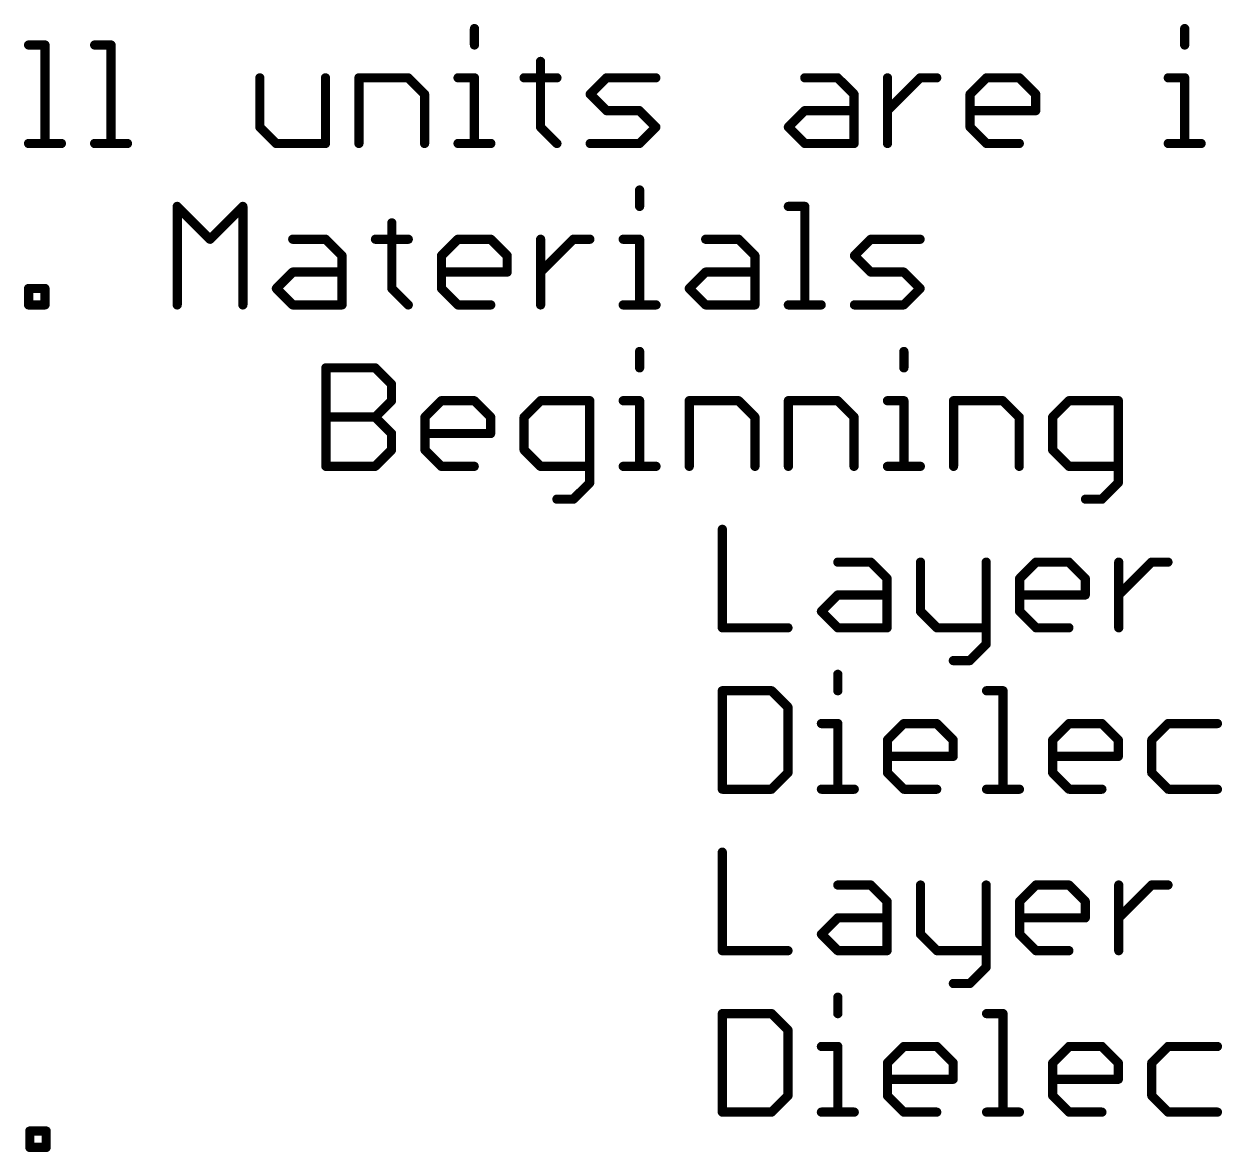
# Model space of a CAD drawing. Extents: x -1.41 to 8.41, y -3.01 to 3.01.
# Drawn here: x 1.864 to 2.644, y 1.532 to 2.266 of the extents above; entities that cross this region are included whole.
import ezdxf

# ---------------------------------------------------------------- set-up
doc = ezdxf.new("R2010")
doc.units = 0
doc.layers.add('52', color=253, linetype='CONTINUOUS')

msp = doc.modelspace()

# ---------------------------------------------------------------- linework, layer by layer
at = {"layer": '52', "const_width": 0.006}
for points in [[(2.157436, 2.26273), (2.157436, 2.252055)], [(2.619363, 2.26273), (2.619363, 2.252055)], [(1.867455, 2.252055), (1.878131, 2.252055)], [(1.878131, 2.252055), (1.878131, 2.188)], [(1.910425, 2.252055), (1.921101, 2.252055)], [(1.921101, 2.252055), (1.921101, 2.188)], [(2.200406, 2.241379), (2.200406, 2.198676)], [(2.01785, 2.230703), (2.01785, 2.198676)], [(2.060553, 2.188), (2.060553, 2.230703)], [(2.082305, 2.188), (2.082305, 2.230703)], [(2.082305, 2.230703), (2.114332, 2.230703)], [(2.114332, 2.230703), (2.125008, 2.220027)], [(2.14676, 2.230703), (2.157436, 2.230703)], [(2.157436, 2.230703), (2.157436, 2.188)], [(2.18973, 2.230703), (2.211081, 2.230703)], [(2.2327, 2.220027), (2.243375, 2.230703)], [(2.243375, 2.230703), (2.275403, 2.230703)], [(2.372285, 2.230703), (2.393637, 2.230703)], [(2.393637, 2.230703), (2.404313, 2.220027)], [(2.426065, 2.188), (2.426065, 2.230703)], [(2.426065, 2.209352), (2.447416, 2.230703)], [(2.447416, 2.230703), (2.458092, 2.230703)], [(2.479777, 2.220027), (2.490453, 2.230703)], [(2.490453, 2.230703), (2.511805, 2.230703)], [(2.511805, 2.230703), (2.52248, 2.220027)], [(2.608687, 2.230703), (2.619363, 2.230703)], [(2.619363, 2.230703), (2.619363, 2.188)], [(2.125008, 2.220027), (2.125008, 2.188)], [(2.243375, 2.209352), (2.2327, 2.220027)], [(2.404313, 2.220027), (2.404313, 2.188)], [(2.479777, 2.198676), (2.479777, 2.220027)], [(2.52248, 2.220027), (2.52248, 2.209352)], [(2.264727, 2.209352), (2.243375, 2.209352)], [(2.275403, 2.198676), (2.264727, 2.209352)], [(2.36161, 2.198676), (2.372285, 2.209352)], [(2.372285, 2.209352), (2.404313, 2.209352)], [(2.52248, 2.209352), (2.479777, 2.209352)], [(2.01785, 2.198676), (2.028526, 2.188)], [(2.200406, 2.198676), (2.211081, 2.188)], [(2.264727, 2.188), (2.275403, 2.198676)], [(2.372285, 2.188), (2.36161, 2.198676)], [(2.490453, 2.188), (2.479777, 2.198676)], [(1.867455, 2.188), (1.888806, 2.188)], [(1.910425, 2.188), (1.931776, 2.188)], [(2.028526, 2.188), (2.060553, 2.188)], [(2.14676, 2.188), (2.168111, 2.188)], [(2.2327, 2.188), (2.264727, 2.188)], [(2.404313, 2.188), (2.372285, 2.188)], [(2.511805, 2.188), (2.490453, 2.188)], [(2.608687, 2.188), (2.630039, 2.188)], [(2.26486, 2.15773), (2.26486, 2.147055)], [(1.964137, 2.083), (1.964137, 2.147055)], [(1.964137, 2.147055), (1.985489, 2.125703)], [(1.985489, 2.125703), (2.006841, 2.147055)], [(2.006841, 2.147055), (2.006841, 2.083)], [(2.36161, 2.147055), (2.372285, 2.147055)], [(2.372285, 2.147055), (2.372285, 2.083)], [(2.103723, 2.136379), (2.103723, 2.093676)], [(2.039268, 2.125703), (2.06062, 2.125703)], [(2.06062, 2.125703), (2.071296, 2.115027)], [(2.093047, 2.125703), (2.114399, 2.125703)], [(2.136017, 2.115027), (2.146693, 2.125703)], [(2.146693, 2.125703), (2.168045, 2.125703)], [(2.168045, 2.125703), (2.17872, 2.115027)], [(2.200472, 2.083), (2.200472, 2.125703)], [(2.200472, 2.104352), (2.221824, 2.125703)], [(2.221824, 2.125703), (2.2325, 2.125703)], [(2.254185, 2.125703), (2.26486, 2.125703)], [(2.26486, 2.125703), (2.26486, 2.083)], [(2.30783, 2.125703), (2.329182, 2.125703)], [(2.329182, 2.125703), (2.339858, 2.115027)], [(2.40458, 2.115027), (2.415255, 2.125703)], [(2.415255, 2.125703), (2.447283, 2.125703)], [(2.071296, 2.115027), (2.071296, 2.083)], [(2.136017, 2.093676), (2.136017, 2.115027)], [(2.17872, 2.115027), (2.17872, 2.104352)], [(2.339858, 2.115027), (2.339858, 2.083)], [(2.415255, 2.104352), (2.40458, 2.115027)], [(2.028592, 2.093676), (2.039268, 2.104352)], [(2.039268, 2.104352), (2.071296, 2.104352)], [(2.17872, 2.104352), (2.136017, 2.104352)], [(2.297155, 2.093676), (2.30783, 2.104352)], [(2.30783, 2.104352), (2.339858, 2.104352)], [(2.436607, 2.104352), (2.415255, 2.104352)], [(2.447283, 2.093676), (2.436607, 2.104352)], [(1.867455, 2.083), (1.867455, 2.093676)], [(1.867455, 2.093676), (1.878131, 2.093676)], [(1.878131, 2.093676), (1.878131, 2.083)], [(2.039268, 2.083), (2.028592, 2.093676)], [(2.103723, 2.093676), (2.114399, 2.083)], [(2.146693, 2.083), (2.136017, 2.093676)], [(2.30783, 2.083), (2.297155, 2.093676)], [(2.436607, 2.083), (2.447283, 2.093676)], [(1.878131, 2.083), (1.867455, 2.083)], [(2.071296, 2.083), (2.039268, 2.083)], [(2.168045, 2.083), (2.146693, 2.083)], [(2.254185, 2.083), (2.275536, 2.083)], [(2.339858, 2.083), (2.30783, 2.083)], [(2.36161, 2.083), (2.382961, 2.083)], [(2.40458, 2.083), (2.436607, 2.083)], [(2.26486, 2.05273), (2.26486, 2.042055)], [(2.43674, 2.05273), (2.43674, 2.042055)], [(2.06082, 1.978), (2.06082, 2.042055)], [(2.06082, 2.042055), (2.092847, 2.042055)], [(2.092847, 2.042055), (2.103523, 2.031379)], [(2.103523, 2.031379), (2.103523, 2.020703)], [(2.103523, 2.020703), (2.092847, 2.010027)], [(2.125275, 2.010027), (2.135951, 2.020703)], [(2.135951, 2.020703), (2.157302, 2.020703)], [(2.157302, 2.020703), (2.167978, 2.010027)], [(2.200406, 2.020703), (2.18973, 2.010027)], [(2.232433, 2.020703), (2.200406, 2.020703)], [(2.232433, 1.967324), (2.232433, 2.020703)], [(2.254185, 2.020703), (2.26486, 2.020703)], [(2.26486, 2.020703), (2.26486, 1.978)], [(2.297155, 1.978), (2.297155, 2.020703)], [(2.297155, 2.020703), (2.329182, 2.020703)], [(2.329182, 2.020703), (2.339858, 2.010027)], [(2.36161, 1.978), (2.36161, 2.020703)], [(2.36161, 2.020703), (2.393637, 2.020703)], [(2.393637, 2.020703), (2.404313, 2.010027)], [(2.426065, 2.020703), (2.43674, 2.020703)], [(2.43674, 2.020703), (2.43674, 1.978)], [(2.469035, 1.978), (2.469035, 2.020703)], [(2.469035, 2.020703), (2.501062, 2.020703)], [(2.501062, 2.020703), (2.511738, 2.010027)], [(2.544165, 2.020703), (2.53349, 2.010027)], [(2.576193, 2.020703), (2.544165, 2.020703)], [(2.576193, 1.967324), (2.576193, 2.020703)], [(2.06082, 2.010027), (2.092847, 2.010027)], [(2.092847, 2.010027), (2.103523, 1.999352)], [(2.125275, 1.988676), (2.125275, 2.010027)], [(2.167978, 2.010027), (2.167978, 1.999352)], [(2.18973, 2.010027), (2.18973, 1.988676)], [(2.339858, 2.010027), (2.339858, 1.978)], [(2.404313, 2.010027), (2.404313, 1.978)], [(2.511738, 2.010027), (2.511738, 1.978)], [(2.53349, 2.010027), (2.53349, 1.988676)], [(2.103523, 1.999352), (2.103523, 1.988676)], [(2.167978, 1.999352), (2.125275, 1.999352)], [(2.103523, 1.988676), (2.092847, 1.978)], [(2.135951, 1.978), (2.125275, 1.988676)], [(2.18973, 1.988676), (2.200406, 1.978)], [(2.53349, 1.988676), (2.544165, 1.978)], [(2.092847, 1.978), (2.06082, 1.978)], [(2.157302, 1.978), (2.135951, 1.978)], [(2.200406, 1.978), (2.232433, 1.978)], [(2.254185, 1.978), (2.275536, 1.978)], [(2.426065, 1.978), (2.447416, 1.978)], [(2.544165, 1.978), (2.576193, 1.978)], [(2.221757, 1.956648), (2.232433, 1.967324)], [(2.565517, 1.956648), (2.576193, 1.967324)], [(2.211081, 1.956648), (2.221757, 1.956648)], [(2.554841, 1.956648), (2.565517, 1.956648)], [(2.31864, 1.937055), (2.31864, 1.873)], [(2.39377, 1.915703), (2.415122, 1.915703)], [(2.415122, 1.915703), (2.425798, 1.905027)], [(2.44755, 1.915703), (2.44755, 1.883676)], [(2.490253, 1.915703), (2.490253, 1.862324)], [(2.512005, 1.905027), (2.52268, 1.915703)], [(2.52268, 1.915703), (2.544032, 1.915703)], [(2.544032, 1.915703), (2.554708, 1.905027)], [(2.57646, 1.873), (2.57646, 1.915703)], [(2.57646, 1.894352), (2.597811, 1.915703)], [(2.597811, 1.915703), (2.608487, 1.915703)], [(2.425798, 1.905027), (2.425798, 1.873)], [(2.512005, 1.883676), (2.512005, 1.905027)], [(2.554708, 1.905027), (2.554708, 1.894352)], [(2.383095, 1.883676), (2.39377, 1.894352)], [(2.39377, 1.894352), (2.425798, 1.894352)], [(2.554708, 1.894352), (2.512005, 1.894352)], [(2.39377, 1.873), (2.383095, 1.883676)], [(2.44755, 1.883676), (2.458225, 1.873)], [(2.52268, 1.873), (2.512005, 1.883676)], [(2.31864, 1.873), (2.361343, 1.873)], [(2.425798, 1.873), (2.39377, 1.873)], [(2.458225, 1.873), (2.490253, 1.873)], [(2.544032, 1.873), (2.52268, 1.873)], [(2.490253, 1.862324), (2.479577, 1.851648)], [(2.479577, 1.851648), (2.468901, 1.851648)], [(2.39377, 1.84273), (2.39377, 1.832055)], [(2.31864, 1.832055), (2.31864, 1.768)], [(2.350667, 1.832055), (2.31864, 1.832055)], [(2.361343, 1.821379), (2.350667, 1.832055)], [(2.49052, 1.832055), (2.501195, 1.832055)], [(2.501195, 1.832055), (2.501195, 1.768)], [(2.361343, 1.778676), (2.361343, 1.821379)], [(2.383095, 1.810703), (2.39377, 1.810703)], [(2.39377, 1.810703), (2.39377, 1.768)], [(2.426065, 1.800027), (2.43674, 1.810703)], [(2.43674, 1.810703), (2.458092, 1.810703)], [(2.458092, 1.810703), (2.468768, 1.800027)], [(2.53349, 1.800027), (2.544165, 1.810703)], [(2.544165, 1.810703), (2.565517, 1.810703)], [(2.565517, 1.810703), (2.576193, 1.800027)], [(2.60862, 1.810703), (2.597945, 1.800027)], [(2.640648, 1.810703), (2.60862, 1.810703)], [(2.426065, 1.778676), (2.426065, 1.800027)], [(2.468768, 1.800027), (2.468768, 1.789352)], [(2.53349, 1.778676), (2.53349, 1.800027)], [(2.576193, 1.800027), (2.576193, 1.789352)], [(2.597945, 1.800027), (2.597945, 1.778676)], [(2.468768, 1.789352), (2.426065, 1.789352)], [(2.576193, 1.789352), (2.53349, 1.789352)], [(2.350667, 1.768), (2.361343, 1.778676)], [(2.43674, 1.768), (2.426065, 1.778676)], [(2.544165, 1.768), (2.53349, 1.778676)], [(2.597945, 1.778676), (2.60862, 1.768)], [(2.31864, 1.768), (2.350667, 1.768)], [(2.383095, 1.768), (2.404446, 1.768)], [(2.458092, 1.768), (2.43674, 1.768)], [(2.49052, 1.768), (2.511871, 1.768)], [(2.565517, 1.768), (2.544165, 1.768)], [(2.60862, 1.768), (2.640648, 1.768)], [(2.31864, 1.727055), (2.31864, 1.663)], [(2.39377, 1.705703), (2.415122, 1.705703)], [(2.415122, 1.705703), (2.425798, 1.695027)], [(2.44755, 1.705703), (2.44755, 1.673676)], [(2.490253, 1.705703), (2.490253, 1.652324)], [(2.512005, 1.695027), (2.52268, 1.705703)], [(2.52268, 1.705703), (2.544032, 1.705703)], [(2.544032, 1.705703), (2.554708, 1.695027)], [(2.57646, 1.663), (2.57646, 1.705703)], [(2.57646, 1.684352), (2.597811, 1.705703)], [(2.597811, 1.705703), (2.608487, 1.705703)], [(2.425798, 1.695027), (2.425798, 1.663)], [(2.512005, 1.673676), (2.512005, 1.695027)], [(2.554708, 1.695027), (2.554708, 1.684352)], [(2.383095, 1.673676), (2.39377, 1.684352)], [(2.39377, 1.684352), (2.425798, 1.684352)], [(2.554708, 1.684352), (2.512005, 1.684352)], [(2.39377, 1.663), (2.383095, 1.673676)], [(2.44755, 1.673676), (2.458225, 1.663)], [(2.52268, 1.663), (2.512005, 1.673676)], [(2.31864, 1.663), (2.361343, 1.663)], [(2.425798, 1.663), (2.39377, 1.663)], [(2.458225, 1.663), (2.490253, 1.663)], [(2.544032, 1.663), (2.52268, 1.663)], [(2.490253, 1.652324), (2.479577, 1.641648)], [(2.479577, 1.641648), (2.468901, 1.641648)], [(2.39377, 1.63273), (2.39377, 1.622055)], [(2.31864, 1.622055), (2.31864, 1.558)], [(2.350667, 1.622055), (2.31864, 1.622055)], [(2.361343, 1.611379), (2.350667, 1.622055)], [(2.49052, 1.622055), (2.501195, 1.622055)], [(2.501195, 1.622055), (2.501195, 1.558)], [(2.361343, 1.568676), (2.361343, 1.611379)], [(2.383095, 1.600703), (2.39377, 1.600703)], [(2.39377, 1.600703), (2.39377, 1.558)], [(2.426065, 1.590027), (2.43674, 1.600703)], [(2.43674, 1.600703), (2.458092, 1.600703)], [(2.458092, 1.600703), (2.468768, 1.590027)], [(2.53349, 1.590027), (2.544165, 1.600703)], [(2.544165, 1.600703), (2.565517, 1.600703)], [(2.565517, 1.600703), (2.576193, 1.590027)], [(2.60862, 1.600703), (2.597945, 1.590027)], [(2.640648, 1.600703), (2.60862, 1.600703)], [(2.426065, 1.568676), (2.426065, 1.590027)], [(2.468768, 1.590027), (2.468768, 1.579352)], [(2.53349, 1.568676), (2.53349, 1.590027)], [(2.576193, 1.590027), (2.576193, 1.579352)], [(2.597945, 1.590027), (2.597945, 1.568676)], [(2.468768, 1.579352), (2.426065, 1.579352)], [(2.576193, 1.579352), (2.53349, 1.579352)], [(2.350667, 1.558), (2.361343, 1.568676)], [(2.43674, 1.558), (2.426065, 1.568676)], [(2.544165, 1.558), (2.53349, 1.568676)], [(2.597945, 1.568676), (2.60862, 1.558)], [(2.31864, 1.558), (2.350667, 1.558)], [(2.383095, 1.558), (2.404446, 1.558)], [(2.458092, 1.558), (2.43674, 1.558)], [(2.49052, 1.558), (2.511871, 1.558)], [(2.565517, 1.558), (2.544165, 1.558)], [(2.60862, 1.558), (2.640648, 1.558)], [(1.868245, 1.545703), (1.878921, 1.545703)], [(1.868245, 1.535027), (1.868245, 1.545703)], [(1.878921, 1.545703), (1.878921, 1.535027)], [(1.878921, 1.535027), (1.868245, 1.535027)]]:
    msp.add_lwpolyline(points, dxfattribs=at)
at = {"layer": '52', "const_width": 0.003}
for points in [[(2.158936, 2.26273, 1), (2.155936, 2.26273)], [(2.620863, 2.26273, 1), (2.617863, 2.26273)], [(1.867455, 2.253555, 1), (1.867455, 2.250555)], [(1.879631, 2.252055, 1), (1.876631, 2.252055)], [(1.878131, 2.250555, 1), (1.878131, 2.253555)], [(1.910425, 2.253555, 1), (1.910425, 2.250555)], [(1.922601, 2.252055, 1), (1.919601, 2.252055)], [(1.921101, 2.250555, 1), (1.921101, 2.253555)], [(2.155936, 2.252055, 1), (2.158936, 2.252055)], [(2.617863, 2.252055, 1), (2.620863, 2.252055)], [(2.201906, 2.241379, 1), (2.198906, 2.241379)], [(2.01935, 2.230703, 1), (2.01635, 2.230703)], [(2.062053, 2.230703, 1), (2.059053, 2.230703)], [(2.083805, 2.230703, 1), (2.080805, 2.230703)], [(2.082305, 2.232203, 1), (2.082305, 2.229203)], [(2.115393, 2.231764, 1), (2.113272, 2.229642)], [(2.114332, 2.229203, 1), (2.114332, 2.232203)], [(2.14676, 2.232203, 1), (2.14676, 2.229203)], [(2.158936, 2.230703, 1), (2.155936, 2.230703)], [(2.157436, 2.229203, 1), (2.157436, 2.232203)], [(2.18973, 2.232203, 1), (2.18973, 2.229203)], [(2.211081, 2.229203, 1), (2.211081, 2.232203)], [(2.243375, 2.232203, 1), (2.243375, 2.229203)], [(2.244436, 2.229642, 1), (2.242315, 2.231764)], [(2.275403, 2.229203, 1), (2.275403, 2.232203)], [(2.372285, 2.232203, 1), (2.372285, 2.229203)], [(2.394698, 2.231764, 1), (2.392576, 2.229642)], [(2.393637, 2.229203, 1), (2.393637, 2.232203)], [(2.427565, 2.230703, 1), (2.424565, 2.230703)], [(2.447416, 2.232203, 1), (2.447416, 2.229203)], [(2.448477, 2.229642, 1), (2.446356, 2.231764)], [(2.458092, 2.229203, 1), (2.458092, 2.232203)], [(2.490453, 2.232203, 1), (2.490453, 2.229203)], [(2.491514, 2.229642, 1), (2.489392, 2.231764)], [(2.512865, 2.231764, 1), (2.510744, 2.229642)], [(2.511805, 2.229203, 1), (2.511805, 2.232203)], [(2.608687, 2.232203, 1), (2.608687, 2.229203)], [(2.620863, 2.230703, 1), (2.617863, 2.230703)], [(2.619363, 2.229203, 1), (2.619363, 2.232203)], [(2.126508, 2.220027, 1), (2.123508, 2.220027)], [(2.123947, 2.218967, 1), (2.126069, 2.221088)], [(2.23376, 2.221088, 1), (2.231639, 2.218967)], [(2.231639, 2.221088, 1), (2.23376, 2.218967)], [(2.405813, 2.220027, 1), (2.402813, 2.220027)], [(2.403252, 2.218967, 1), (2.405374, 2.221088)], [(2.481277, 2.220027, 1), (2.478277, 2.220027)], [(2.478717, 2.221088, 1), (2.480838, 2.218967)], [(2.52398, 2.220027, 1), (2.52098, 2.220027)], [(2.52142, 2.218967, 1), (2.523541, 2.221088)], [(2.243375, 2.210852, 1), (2.243375, 2.207852)], [(2.242315, 2.208291, 1), (2.244436, 2.210412)], [(2.265788, 2.210412, 1), (2.263666, 2.208291)], [(2.264727, 2.207852, 1), (2.264727, 2.210852)], [(2.372285, 2.210852, 1), (2.372285, 2.207852)], [(2.373346, 2.208291, 1), (2.371225, 2.210412)], [(2.404313, 2.207852, 1), (2.404313, 2.210852)], [(2.425004, 2.210412, 1), (2.427125, 2.208291)], [(2.479777, 2.210852, 1), (2.479777, 2.207852)], [(2.52098, 2.209352, 1), (2.52398, 2.209352)], [(2.52248, 2.207852, 1), (2.52248, 2.210852)], [(2.018911, 2.199736, 1), (2.016789, 2.197615)], [(2.01635, 2.198676, 1), (2.01935, 2.198676)], [(2.201466, 2.199736, 1), (2.199345, 2.197615)], [(2.198906, 2.198676, 1), (2.201906, 2.198676)], [(2.276464, 2.197615, 1), (2.274342, 2.199736)], [(2.274342, 2.197615, 1), (2.276464, 2.199736)], [(2.36267, 2.199736, 1), (2.360549, 2.197615)], [(2.360549, 2.199736, 1), (2.36267, 2.197615)], [(2.478277, 2.198676, 1), (2.481277, 2.198676)], [(2.480838, 2.199736, 1), (2.478717, 2.197615)], [(1.867455, 2.1895, 1), (1.867455, 2.1865)], [(1.888806, 2.1865, 1), (1.888806, 2.1895)], [(1.910425, 2.1895, 1), (1.910425, 2.1865)], [(1.931776, 2.1865, 1), (1.931776, 2.1895)], [(2.028526, 2.1895, 1), (2.028526, 2.1865)], [(2.027465, 2.186939, 1), (2.029586, 2.189061)], [(2.060553, 2.1865, 1), (2.060553, 2.1895)], [(2.14676, 2.1895, 1), (2.14676, 2.1865)], [(2.168111, 2.1865, 1), (2.168111, 2.1895)], [(2.210021, 2.186939, 1), (2.212142, 2.189061)], [(2.2327, 2.1895, 1), (2.2327, 2.1865)], [(2.263666, 2.189061, 1), (2.265788, 2.186939)], [(2.264727, 2.1865, 1), (2.264727, 2.1895)], [(2.372285, 2.1895, 1), (2.372285, 2.1865)], [(2.371225, 2.186939, 1), (2.373346, 2.189061)], [(2.404313, 2.1865, 1), (2.404313, 2.1895)], [(2.490453, 2.1895, 1), (2.490453, 2.1865)], [(2.489392, 2.186939, 1), (2.491514, 2.189061)], [(2.511805, 2.1865, 1), (2.511805, 2.1895)], [(2.608687, 2.1895, 1), (2.608687, 2.1865)], [(2.630039, 2.1865, 1), (2.630039, 2.1895)], [(1.876631, 2.188, 1), (1.879631, 2.188)], [(1.919601, 2.188, 1), (1.922601, 2.188)], [(2.059053, 2.188, 1), (2.062053, 2.188)], [(2.080805, 2.188, 1), (2.083805, 2.188)], [(2.123508, 2.188, 1), (2.126508, 2.188)], [(2.155936, 2.188, 1), (2.158936, 2.188)], [(2.402813, 2.188, 1), (2.405813, 2.188)], [(2.424565, 2.188, 1), (2.427565, 2.188)], [(2.617863, 2.188, 1), (2.620863, 2.188)], [(2.26636, 2.15773, 1), (2.26336, 2.15773)], [(1.965637, 2.147055, 1), (1.962637, 2.147055)], [(1.965198, 2.148115, 1), (1.963077, 2.145994)], [(2.008341, 2.147055, 1), (2.005341, 2.147055)], [(2.007901, 2.145994, 1), (2.00578, 2.148115)], [(2.26336, 2.147055, 1), (2.26636, 2.147055)], [(2.36161, 2.148555, 1), (2.36161, 2.145555)], [(2.373785, 2.147055, 1), (2.370785, 2.147055)], [(2.372285, 2.145555, 1), (2.372285, 2.148555)], [(2.105223, 2.136379, 1), (2.102223, 2.136379)], [(1.984428, 2.126764, 1), (1.98655, 2.124642)], [(1.984428, 2.124642, 1), (1.98655, 2.126764)], [(2.039268, 2.127203, 1), (2.039268, 2.124203)], [(2.06168, 2.126764, 1), (2.059559, 2.124642)], [(2.06062, 2.124203, 1), (2.06062, 2.127203)], [(2.093047, 2.127203, 1), (2.093047, 2.124203)], [(2.114399, 2.124203, 1), (2.114399, 2.127203)], [(2.146693, 2.127203, 1), (2.146693, 2.124203)], [(2.147754, 2.124642, 1), (2.145632, 2.126764)], [(2.169105, 2.126764, 1), (2.166984, 2.124642)], [(2.168045, 2.124203, 1), (2.168045, 2.127203)], [(2.201972, 2.125703, 1), (2.198972, 2.125703)], [(2.221824, 2.127203, 1), (2.221824, 2.124203)], [(2.222884, 2.124642, 1), (2.220763, 2.126764)], [(2.2325, 2.124203, 1), (2.2325, 2.127203)], [(2.254185, 2.127203, 1), (2.254185, 2.124203)], [(2.26636, 2.125703, 1), (2.26336, 2.125703)], [(2.26486, 2.124203, 1), (2.26486, 2.127203)], [(2.30783, 2.127203, 1), (2.30783, 2.124203)], [(2.330243, 2.126764, 1), (2.328121, 2.124642)], [(2.329182, 2.124203, 1), (2.329182, 2.127203)], [(2.415255, 2.127203, 1), (2.415255, 2.124203)], [(2.416316, 2.124642, 1), (2.414195, 2.126764)], [(2.447283, 2.124203, 1), (2.447283, 2.127203)], [(2.072796, 2.115027, 1), (2.069796, 2.115027)], [(2.070235, 2.113967, 1), (2.072356, 2.116088)], [(2.137517, 2.115027, 1), (2.134517, 2.115027)], [(2.134957, 2.116088, 1), (2.137078, 2.113967)], [(2.18022, 2.115027, 1), (2.17722, 2.115027)], [(2.17766, 2.113967, 1), (2.179781, 2.116088)], [(2.341358, 2.115027, 1), (2.338358, 2.115027)], [(2.338797, 2.113967, 1), (2.340919, 2.116088)], [(2.40564, 2.116088, 1), (2.403519, 2.113967)], [(2.403519, 2.116088, 1), (2.40564, 2.113967)], [(2.039268, 2.105852, 1), (2.039268, 2.102852)], [(2.040329, 2.103291, 1), (2.038207, 2.105412)], [(2.071296, 2.102852, 1), (2.071296, 2.105852)], [(2.136017, 2.105852, 1), (2.136017, 2.102852)], [(2.17722, 2.104352, 1), (2.18022, 2.104352)], [(2.17872, 2.102852, 1), (2.17872, 2.105852)], [(2.199412, 2.105412, 1), (2.201533, 2.103291)], [(2.30783, 2.105852, 1), (2.30783, 2.102852)], [(2.308891, 2.103291, 1), (2.30677, 2.105412)], [(2.339858, 2.102852, 1), (2.339858, 2.105852)], [(2.415255, 2.105852, 1), (2.415255, 2.102852)], [(2.414195, 2.103291, 1), (2.416316, 2.105412)], [(2.437668, 2.105412, 1), (2.435546, 2.103291)], [(2.436607, 2.102852, 1), (2.436607, 2.105852)], [(1.868955, 2.093676, 1), (1.865955, 2.093676)], [(1.867455, 2.095176, 1), (1.867455, 2.092176)], [(1.879631, 2.093676, 1), (1.876631, 2.093676)], [(1.878131, 2.092176, 1), (1.878131, 2.095176)], [(2.029653, 2.094736, 1), (2.027532, 2.092615)], [(2.027532, 2.094736, 1), (2.029653, 2.092615)], [(2.104784, 2.094736, 1), (2.102662, 2.092615)], [(2.137078, 2.094736, 1), (2.134957, 2.092615)], [(2.298215, 2.094736, 1), (2.296094, 2.092615)], [(2.296094, 2.094736, 1), (2.298215, 2.092615)], [(2.448344, 2.092615, 1), (2.446222, 2.094736)], [(2.446222, 2.092615, 1), (2.448344, 2.094736)], [(2.102223, 2.093676, 1), (2.105223, 2.093676)], [(2.134517, 2.093676, 1), (2.137517, 2.093676)], [(1.867455, 2.0845, 1), (1.867455, 2.0815)], [(1.865955, 2.083, 1), (1.868955, 2.083)], [(1.876631, 2.083, 1), (1.879631, 2.083)], [(1.878131, 2.0815, 1), (1.878131, 2.0845)], [(1.962637, 2.083, 1), (1.965637, 2.083)], [(2.005341, 2.083, 1), (2.008341, 2.083)], [(2.039268, 2.0845, 1), (2.039268, 2.0815)], [(2.038207, 2.081939, 1), (2.040329, 2.084061)], [(2.069796, 2.083, 1), (2.072796, 2.083)], [(2.071296, 2.0815, 1), (2.071296, 2.0845)], [(2.113338, 2.081939, 1), (2.11546, 2.084061)], [(2.146693, 2.0845, 1), (2.146693, 2.0815)], [(2.145632, 2.081939, 1), (2.147754, 2.084061)], [(2.168045, 2.0815, 1), (2.168045, 2.0845)], [(2.198972, 2.083, 1), (2.201972, 2.083)], [(2.254185, 2.0845, 1), (2.254185, 2.0815)], [(2.26336, 2.083, 1), (2.26636, 2.083)], [(2.275536, 2.0815, 1), (2.275536, 2.0845)], [(2.30783, 2.0845, 1), (2.30783, 2.0815)], [(2.30677, 2.081939, 1), (2.308891, 2.084061)], [(2.338358, 2.083, 1), (2.341358, 2.083)], [(2.339858, 2.0815, 1), (2.339858, 2.0845)], [(2.36161, 2.0845, 1), (2.36161, 2.0815)], [(2.370785, 2.083, 1), (2.373785, 2.083)], [(2.382961, 2.0815, 1), (2.382961, 2.0845)], [(2.40458, 2.0845, 1), (2.40458, 2.0815)], [(2.435546, 2.084061, 1), (2.437668, 2.081939)], [(2.436607, 2.0815, 1), (2.436607, 2.0845)], [(2.26636, 2.05273, 1), (2.26336, 2.05273)], [(2.43824, 2.05273, 1), (2.43524, 2.05273)], [(2.06232, 2.042055, 1), (2.05932, 2.042055)], [(2.06082, 2.043555, 1), (2.06082, 2.040555)], [(2.093908, 2.043115, 1), (2.091787, 2.040994)], [(2.092847, 2.040555, 1), (2.092847, 2.043555)], [(2.26336, 2.042055, 1), (2.26636, 2.042055)], [(2.43524, 2.042055, 1), (2.43824, 2.042055)], [(2.105023, 2.031379, 1), (2.102023, 2.031379)], [(2.102462, 2.030318, 1), (2.104584, 2.03244)], [(2.102023, 2.020703, 1), (2.105023, 2.020703)], [(2.104584, 2.019642, 1), (2.102462, 2.021764)], [(2.135951, 2.022203, 1), (2.135951, 2.019203)], [(2.137011, 2.019642, 1), (2.13489, 2.021764)], [(2.158363, 2.021764, 1), (2.156242, 2.019642)], [(2.157302, 2.019203, 1), (2.157302, 2.022203)], [(2.200406, 2.022203, 1), (2.200406, 2.019203)], [(2.201466, 2.019642, 1), (2.199345, 2.021764)], [(2.233933, 2.020703, 1), (2.230933, 2.020703)], [(2.232433, 2.019203, 1), (2.232433, 2.022203)], [(2.254185, 2.022203, 1), (2.254185, 2.019203)], [(2.26636, 2.020703, 1), (2.26336, 2.020703)], [(2.26486, 2.019203, 1), (2.26486, 2.022203)], [(2.298655, 2.020703, 1), (2.295655, 2.020703)], [(2.297155, 2.022203, 1), (2.297155, 2.019203)], [(2.330243, 2.021764, 1), (2.328121, 2.019642)], [(2.329182, 2.019203, 1), (2.329182, 2.022203)], [(2.36311, 2.020703, 1), (2.36011, 2.020703)], [(2.36161, 2.022203, 1), (2.36161, 2.019203)], [(2.394698, 2.021764, 1), (2.392576, 2.019642)], [(2.393637, 2.019203, 1), (2.393637, 2.022203)], [(2.426065, 2.022203, 1), (2.426065, 2.019203)], [(2.43824, 2.020703, 1), (2.43524, 2.020703)], [(2.43674, 2.019203, 1), (2.43674, 2.022203)], [(2.470535, 2.020703, 1), (2.467535, 2.020703)], [(2.469035, 2.022203, 1), (2.469035, 2.019203)], [(2.502123, 2.021764, 1), (2.500001, 2.019642)], [(2.501062, 2.019203, 1), (2.501062, 2.022203)], [(2.544165, 2.022203, 1), (2.544165, 2.019203)], [(2.545226, 2.019642, 1), (2.543105, 2.021764)], [(2.577693, 2.020703, 1), (2.574693, 2.020703)], [(2.576193, 2.019203, 1), (2.576193, 2.022203)], [(2.06082, 2.011527, 1), (2.06082, 2.008527)], [(2.093908, 2.011088, 1), (2.091787, 2.008967)], [(2.091787, 2.011088, 1), (2.093908, 2.008967)], [(2.092847, 2.008527, 1), (2.092847, 2.011527)], [(2.126775, 2.010027, 1), (2.123775, 2.010027)], [(2.124214, 2.011088, 1), (2.126336, 2.008967)], [(2.169478, 2.010027, 1), (2.166478, 2.010027)], [(2.166917, 2.008967, 1), (2.169039, 2.011088)], [(2.19123, 2.010027, 1), (2.18823, 2.010027)], [(2.188669, 2.011088, 1), (2.19079, 2.008967)], [(2.341358, 2.010027, 1), (2.338358, 2.010027)], [(2.338797, 2.008967, 1), (2.340919, 2.011088)], [(2.405813, 2.010027, 1), (2.402813, 2.010027)], [(2.403252, 2.008967, 1), (2.405374, 2.011088)], [(2.513238, 2.010027, 1), (2.510238, 2.010027)], [(2.510677, 2.008967, 1), (2.512798, 2.011088)], [(2.53499, 2.010027, 1), (2.53199, 2.010027)], [(2.532429, 2.011088, 1), (2.53455, 2.008967)], [(2.105023, 1.999352, 1), (2.102023, 1.999352)], [(2.102462, 1.998291, 1), (2.104584, 2.000412)], [(2.125275, 2.000852, 1), (2.125275, 1.997852)], [(2.166478, 1.999352, 1), (2.169478, 1.999352)], [(2.167978, 1.997852, 1), (2.167978, 2.000852)], [(2.102023, 1.988676, 1), (2.105023, 1.988676)], [(2.104584, 1.987615, 1), (2.102462, 1.989736)], [(2.126336, 1.989736, 1), (2.124214, 1.987615)], [(2.123775, 1.988676, 1), (2.126775, 1.988676)], [(2.19079, 1.989736, 1), (2.188669, 1.987615)], [(2.18823, 1.988676, 1), (2.19123, 1.988676)], [(2.53455, 1.989736, 1), (2.532429, 1.987615)], [(2.53199, 1.988676, 1), (2.53499, 1.988676)], [(2.06082, 1.9795, 1), (2.06082, 1.9765)], [(2.05932, 1.978, 1), (2.06232, 1.978)], [(2.091787, 1.979061, 1), (2.093908, 1.976939)], [(2.092847, 1.9765, 1), (2.092847, 1.9795)], [(2.135951, 1.9795, 1), (2.135951, 1.9765)], [(2.13489, 1.976939, 1), (2.137011, 1.979061)], [(2.157302, 1.9765, 1), (2.157302, 1.9795)], [(2.200406, 1.9795, 1), (2.200406, 1.9765)], [(2.199345, 1.976939, 1), (2.201466, 1.979061)], [(2.232433, 1.9765, 1), (2.232433, 1.9795)], [(2.254185, 1.9795, 1), (2.254185, 1.9765)], [(2.26336, 1.978, 1), (2.26636, 1.978)], [(2.275536, 1.9765, 1), (2.275536, 1.9795)], [(2.295655, 1.978, 1), (2.298655, 1.978)], [(2.338358, 1.978, 1), (2.341358, 1.978)], [(2.36011, 1.978, 1), (2.36311, 1.978)], [(2.402813, 1.978, 1), (2.405813, 1.978)], [(2.426065, 1.9795, 1), (2.426065, 1.9765)], [(2.43524, 1.978, 1), (2.43824, 1.978)], [(2.447416, 1.9765, 1), (2.447416, 1.9795)], [(2.467535, 1.978, 1), (2.470535, 1.978)], [(2.510238, 1.978, 1), (2.513238, 1.978)], [(2.544165, 1.9795, 1), (2.544165, 1.9765)], [(2.543105, 1.976939, 1), (2.545226, 1.979061)], [(2.576193, 1.9765, 1), (2.576193, 1.9795)], [(2.230933, 1.967324, 1), (2.233933, 1.967324)], [(2.233494, 1.966264, 1), (2.231372, 1.968385)], [(2.574693, 1.967324, 1), (2.577693, 1.967324)], [(2.577253, 1.966264, 1), (2.575132, 1.968385)], [(2.211081, 1.958148, 1), (2.211081, 1.955148)], [(2.220696, 1.957709, 1), (2.222818, 1.955588)], [(2.221757, 1.955148, 1), (2.221757, 1.958148)], [(2.554841, 1.958148, 1), (2.554841, 1.955148)], [(2.564456, 1.957709, 1), (2.566578, 1.955588)], [(2.565517, 1.955148, 1), (2.565517, 1.958148)], [(2.32014, 1.937055, 1), (2.31714, 1.937055)], [(2.39377, 1.917203, 1), (2.39377, 1.914203)], [(2.416183, 1.916764, 1), (2.414061, 1.914642)], [(2.415122, 1.914203, 1), (2.415122, 1.917203)], [(2.44905, 1.915703, 1), (2.44605, 1.915703)], [(2.491753, 1.915703, 1), (2.488753, 1.915703)], [(2.52268, 1.917203, 1), (2.52268, 1.914203)], [(2.523741, 1.914642, 1), (2.52162, 1.916764)], [(2.545093, 1.916764, 1), (2.542971, 1.914642)], [(2.544032, 1.914203, 1), (2.544032, 1.917203)], [(2.57796, 1.915703, 1), (2.57496, 1.915703)], [(2.597811, 1.917203, 1), (2.597811, 1.914203)], [(2.598872, 1.914642, 1), (2.59675, 1.916764)], [(2.608487, 1.914203, 1), (2.608487, 1.917203)], [(2.427298, 1.905027, 1), (2.424298, 1.905027)], [(2.424737, 1.903967, 1), (2.426859, 1.906088)], [(2.513505, 1.905027, 1), (2.510505, 1.905027)], [(2.510944, 1.906088, 1), (2.513065, 1.903967)], [(2.556208, 1.905027, 1), (2.553208, 1.905027)], [(2.553647, 1.903967, 1), (2.555768, 1.906088)], [(2.39377, 1.895852, 1), (2.39377, 1.892852)], [(2.394831, 1.893291, 1), (2.39271, 1.895412)], [(2.425798, 1.892852, 1), (2.425798, 1.895852)], [(2.512005, 1.895852, 1), (2.512005, 1.892852)], [(2.553208, 1.894352, 1), (2.556208, 1.894352)], [(2.554708, 1.892852, 1), (2.554708, 1.895852)], [(2.575399, 1.895412, 1), (2.57752, 1.893291)], [(2.384155, 1.884736, 1), (2.382034, 1.882615)], [(2.382034, 1.884736, 1), (2.384155, 1.882615)], [(2.44861, 1.884736, 1), (2.446489, 1.882615)], [(2.513065, 1.884736, 1), (2.510944, 1.882615)], [(2.44605, 1.883676, 1), (2.44905, 1.883676)], [(2.510505, 1.883676, 1), (2.513505, 1.883676)], [(2.31864, 1.8745, 1), (2.31864, 1.8715)], [(2.31714, 1.873, 1), (2.32014, 1.873)], [(2.361343, 1.8715, 1), (2.361343, 1.8745)], [(2.39377, 1.8745, 1), (2.39377, 1.8715)], [(2.39271, 1.871939, 1), (2.394831, 1.874061)], [(2.424298, 1.873, 1), (2.427298, 1.873)], [(2.425798, 1.8715, 1), (2.425798, 1.8745)], [(2.458225, 1.8745, 1), (2.458225, 1.8715)], [(2.457165, 1.871939, 1), (2.459286, 1.874061)], [(2.490253, 1.8715, 1), (2.490253, 1.8745)], [(2.52268, 1.8745, 1), (2.52268, 1.8715)], [(2.52162, 1.871939, 1), (2.523741, 1.874061)], [(2.544032, 1.8715, 1), (2.544032, 1.8745)], [(2.57496, 1.873, 1), (2.57796, 1.873)], [(2.488753, 1.862324, 1), (2.491753, 1.862324)], [(2.491313, 1.861264, 1), (2.489192, 1.863385)], [(2.468901, 1.853148, 1), (2.468901, 1.850148)], [(2.479577, 1.850148, 1), (2.479577, 1.853148)], [(2.478516, 1.852709, 1), (2.480638, 1.850588)], [(2.39527, 1.84273, 1), (2.39227, 1.84273)], [(2.32014, 1.832055, 1), (2.31714, 1.832055)], [(2.31864, 1.833555, 1), (2.31864, 1.830555)], [(2.351728, 1.833115, 1), (2.349606, 1.830994)], [(2.350667, 1.830555, 1), (2.350667, 1.833555)], [(2.39227, 1.832055, 1), (2.39527, 1.832055)], [(2.49052, 1.833555, 1), (2.49052, 1.830555)], [(2.502695, 1.832055, 1), (2.499695, 1.832055)], [(2.501195, 1.830555, 1), (2.501195, 1.833555)], [(2.362843, 1.821379, 1), (2.359843, 1.821379)], [(2.360282, 1.820318, 1), (2.362404, 1.82244)], [(2.383095, 1.812203, 1), (2.383095, 1.809203)], [(2.39527, 1.810703, 1), (2.39227, 1.810703)], [(2.39377, 1.809203, 1), (2.39377, 1.812203)], [(2.43674, 1.812203, 1), (2.43674, 1.809203)], [(2.437801, 1.809642, 1), (2.43568, 1.811764)], [(2.459153, 1.811764, 1), (2.457031, 1.809642)], [(2.458092, 1.809203, 1), (2.458092, 1.812203)], [(2.544165, 1.812203, 1), (2.544165, 1.809203)], [(2.545226, 1.809642, 1), (2.543105, 1.811764)], [(2.566578, 1.811764, 1), (2.564456, 1.809642)], [(2.565517, 1.809203, 1), (2.565517, 1.812203)], [(2.60862, 1.812203, 1), (2.60862, 1.809203)], [(2.609681, 1.809642, 1), (2.60756, 1.811764)], [(2.640648, 1.809203, 1), (2.640648, 1.812203)], [(2.427565, 1.800027, 1), (2.424565, 1.800027)], [(2.425004, 1.801088, 1), (2.427125, 1.798967)], [(2.470268, 1.800027, 1), (2.467268, 1.800027)], [(2.467707, 1.798967, 1), (2.469828, 1.801088)], [(2.53499, 1.800027, 1), (2.53199, 1.800027)], [(2.532429, 1.801088, 1), (2.53455, 1.798967)], [(2.577693, 1.800027, 1), (2.574693, 1.800027)], [(2.575132, 1.798967, 1), (2.577253, 1.801088)], [(2.599445, 1.800027, 1), (2.596445, 1.800027)], [(2.596884, 1.801088, 1), (2.599005, 1.798967)], [(2.426065, 1.790852, 1), (2.426065, 1.787852)], [(2.468768, 1.787852, 1), (2.468768, 1.790852)], [(2.53349, 1.790852, 1), (2.53349, 1.787852)], [(2.576193, 1.787852, 1), (2.576193, 1.790852)], [(2.467268, 1.789352, 1), (2.470268, 1.789352)], [(2.574693, 1.789352, 1), (2.577693, 1.789352)], [(2.359843, 1.778676, 1), (2.362843, 1.778676)], [(2.362404, 1.777615, 1), (2.360282, 1.779736)], [(2.427125, 1.779736, 1), (2.425004, 1.777615)], [(2.424565, 1.778676, 1), (2.427565, 1.778676)], [(2.53455, 1.779736, 1), (2.532429, 1.777615)], [(2.53199, 1.778676, 1), (2.53499, 1.778676)], [(2.599005, 1.779736, 1), (2.596884, 1.777615)], [(2.596445, 1.778676, 1), (2.599445, 1.778676)], [(2.31864, 1.7695, 1), (2.31864, 1.7665)], [(2.31714, 1.768, 1), (2.32014, 1.768)], [(2.349606, 1.769061, 1), (2.351728, 1.766939)], [(2.350667, 1.7665, 1), (2.350667, 1.7695)], [(2.383095, 1.7695, 1), (2.383095, 1.7665)], [(2.39227, 1.768, 1), (2.39527, 1.768)], [(2.404446, 1.7665, 1), (2.404446, 1.7695)], [(2.43674, 1.7695, 1), (2.43674, 1.7665)], [(2.43568, 1.766939, 1), (2.437801, 1.769061)], [(2.458092, 1.7665, 1), (2.458092, 1.7695)], [(2.49052, 1.7695, 1), (2.49052, 1.7665)], [(2.499695, 1.768, 1), (2.502695, 1.768)], [(2.511871, 1.7665, 1), (2.511871, 1.7695)], [(2.544165, 1.7695, 1), (2.544165, 1.7665)], [(2.543105, 1.766939, 1), (2.545226, 1.769061)], [(2.565517, 1.7665, 1), (2.565517, 1.7695)], [(2.60862, 1.7695, 1), (2.60862, 1.7665)], [(2.60756, 1.766939, 1), (2.609681, 1.769061)], [(2.640648, 1.7665, 1), (2.640648, 1.7695)], [(2.32014, 1.727055, 1), (2.31714, 1.727055)], [(2.39377, 1.707203, 1), (2.39377, 1.704203)], [(2.416183, 1.706764, 1), (2.414061, 1.704642)], [(2.415122, 1.704203, 1), (2.415122, 1.707203)], [(2.44905, 1.705703, 1), (2.44605, 1.705703)], [(2.491753, 1.705703, 1), (2.488753, 1.705703)], [(2.52268, 1.707203, 1), (2.52268, 1.704203)], [(2.523741, 1.704642, 1), (2.52162, 1.706764)], [(2.545093, 1.706764, 1), (2.542971, 1.704642)], [(2.544032, 1.704203, 1), (2.544032, 1.707203)], [(2.57796, 1.705703, 1), (2.57496, 1.705703)], [(2.597811, 1.707203, 1), (2.597811, 1.704203)], [(2.598872, 1.704642, 1), (2.59675, 1.706764)], [(2.608487, 1.704203, 1), (2.608487, 1.707203)], [(2.427298, 1.695027, 1), (2.424298, 1.695027)], [(2.424737, 1.693967, 1), (2.426859, 1.696088)], [(2.513505, 1.695027, 1), (2.510505, 1.695027)], [(2.510944, 1.696088, 1), (2.513065, 1.693967)], [(2.556208, 1.695027, 1), (2.553208, 1.695027)], [(2.553647, 1.693967, 1), (2.555768, 1.696088)], [(2.39377, 1.685852, 1), (2.39377, 1.682852)], [(2.394831, 1.683291, 1), (2.39271, 1.685412)], [(2.425798, 1.682852, 1), (2.425798, 1.685852)], [(2.512005, 1.685852, 1), (2.512005, 1.682852)], [(2.553208, 1.684352, 1), (2.556208, 1.684352)], [(2.554708, 1.682852, 1), (2.554708, 1.685852)], [(2.575399, 1.685412, 1), (2.57752, 1.683291)], [(2.384155, 1.674736, 1), (2.382034, 1.672615)], [(2.382034, 1.674736, 1), (2.384155, 1.672615)], [(2.44861, 1.674736, 1), (2.446489, 1.672615)], [(2.513065, 1.674736, 1), (2.510944, 1.672615)], [(2.44605, 1.673676, 1), (2.44905, 1.673676)], [(2.510505, 1.673676, 1), (2.513505, 1.673676)], [(2.31864, 1.6645, 1), (2.31864, 1.6615)], [(2.31714, 1.663, 1), (2.32014, 1.663)], [(2.361343, 1.6615, 1), (2.361343, 1.6645)], [(2.39377, 1.6645, 1), (2.39377, 1.6615)], [(2.39271, 1.661939, 1), (2.394831, 1.664061)], [(2.424298, 1.663, 1), (2.427298, 1.663)], [(2.425798, 1.6615, 1), (2.425798, 1.6645)], [(2.458225, 1.6645, 1), (2.458225, 1.6615)], [(2.457165, 1.661939, 1), (2.459286, 1.664061)], [(2.490253, 1.6615, 1), (2.490253, 1.6645)], [(2.52268, 1.6645, 1), (2.52268, 1.6615)], [(2.52162, 1.661939, 1), (2.523741, 1.664061)], [(2.544032, 1.6615, 1), (2.544032, 1.6645)], [(2.57496, 1.663, 1), (2.57796, 1.663)], [(2.488753, 1.652324, 1), (2.491753, 1.652324)], [(2.491313, 1.651264, 1), (2.489192, 1.653385)], [(2.468901, 1.643148, 1), (2.468901, 1.640148)], [(2.478516, 1.642709, 1), (2.480638, 1.640588)], [(2.479577, 1.640148, 1), (2.479577, 1.643148)], [(2.39527, 1.63273, 1), (2.39227, 1.63273)], [(2.32014, 1.622055, 1), (2.31714, 1.622055)], [(2.31864, 1.623555, 1), (2.31864, 1.620555)], [(2.351728, 1.623115, 1), (2.349606, 1.620994)], [(2.350667, 1.620555, 1), (2.350667, 1.623555)], [(2.39227, 1.622055, 1), (2.39527, 1.622055)], [(2.49052, 1.623555, 1), (2.49052, 1.620555)], [(2.502695, 1.622055, 1), (2.499695, 1.622055)], [(2.501195, 1.620555, 1), (2.501195, 1.623555)], [(2.362843, 1.611379, 1), (2.359843, 1.611379)], [(2.360282, 1.610318, 1), (2.362404, 1.61244)], [(2.383095, 1.602203, 1), (2.383095, 1.599203)], [(2.39527, 1.600703, 1), (2.39227, 1.600703)], [(2.39377, 1.599203, 1), (2.39377, 1.602203)], [(2.43674, 1.602203, 1), (2.43674, 1.599203)], [(2.437801, 1.599642, 1), (2.43568, 1.601764)], [(2.459153, 1.601764, 1), (2.457031, 1.599642)], [(2.458092, 1.599203, 1), (2.458092, 1.602203)], [(2.544165, 1.602203, 1), (2.544165, 1.599203)], [(2.545226, 1.599642, 1), (2.543105, 1.601764)], [(2.566578, 1.601764, 1), (2.564456, 1.599642)], [(2.565517, 1.599203, 1), (2.565517, 1.602203)], [(2.60862, 1.602203, 1), (2.60862, 1.599203)], [(2.609681, 1.599642, 1), (2.60756, 1.601764)], [(2.640648, 1.599203, 1), (2.640648, 1.602203)], [(2.427565, 1.590027, 1), (2.424565, 1.590027)], [(2.425004, 1.591088, 1), (2.427125, 1.588967)], [(2.470268, 1.590027, 1), (2.467268, 1.590027)], [(2.467707, 1.588967, 1), (2.469828, 1.591088)], [(2.53499, 1.590027, 1), (2.53199, 1.590027)], [(2.532429, 1.591088, 1), (2.53455, 1.588967)], [(2.577693, 1.590027, 1), (2.574693, 1.590027)], [(2.575132, 1.588967, 1), (2.577253, 1.591088)], [(2.599445, 1.590027, 1), (2.596445, 1.590027)], [(2.596884, 1.591088, 1), (2.599005, 1.588967)], [(2.426065, 1.580852, 1), (2.426065, 1.577852)], [(2.468768, 1.577852, 1), (2.468768, 1.580852)], [(2.53349, 1.580852, 1), (2.53349, 1.577852)], [(2.576193, 1.577852, 1), (2.576193, 1.580852)], [(2.467268, 1.579352, 1), (2.470268, 1.579352)], [(2.574693, 1.579352, 1), (2.577693, 1.579352)], [(2.359843, 1.568676, 1), (2.362843, 1.568676)], [(2.362404, 1.567615, 1), (2.360282, 1.569736)], [(2.427125, 1.569736, 1), (2.425004, 1.567615)], [(2.424565, 1.568676, 1), (2.427565, 1.568676)], [(2.53455, 1.569736, 1), (2.532429, 1.567615)], [(2.53199, 1.568676, 1), (2.53499, 1.568676)], [(2.599005, 1.569736, 1), (2.596884, 1.567615)], [(2.596445, 1.568676, 1), (2.599445, 1.568676)], [(2.31864, 1.5595, 1), (2.31864, 1.5565)], [(2.31714, 1.558, 1), (2.32014, 1.558)], [(2.349606, 1.559061, 1), (2.351728, 1.556939)], [(2.350667, 1.5565, 1), (2.350667, 1.5595)], [(2.383095, 1.5595, 1), (2.383095, 1.5565)], [(2.39227, 1.558, 1), (2.39527, 1.558)], [(2.404446, 1.5565, 1), (2.404446, 1.5595)], [(2.43674, 1.5595, 1), (2.43674, 1.5565)], [(2.43568, 1.556939, 1), (2.437801, 1.559061)], [(2.458092, 1.5565, 1), (2.458092, 1.5595)], [(2.49052, 1.5595, 1), (2.49052, 1.5565)], [(2.499695, 1.558, 1), (2.502695, 1.558)], [(2.511871, 1.5565, 1), (2.511871, 1.5595)], [(2.544165, 1.5595, 1), (2.544165, 1.5565)], [(2.543105, 1.556939, 1), (2.545226, 1.559061)], [(2.565517, 1.5565, 1), (2.565517, 1.5595)], [(2.60862, 1.5595, 1), (2.60862, 1.5565)], [(2.60756, 1.556939, 1), (2.609681, 1.559061)], [(2.640648, 1.5565, 1), (2.640648, 1.5595)], [(1.868245, 1.547203, 1), (1.868245, 1.544203)], [(1.869745, 1.545703, 1), (1.866745, 1.545703)], [(1.880421, 1.545703, 1), (1.877421, 1.545703)], [(1.878921, 1.544203, 1), (1.878921, 1.547203)], [(1.868245, 1.536527, 1), (1.868245, 1.533527)], [(1.866745, 1.535027, 1), (1.869745, 1.535027)], [(1.877421, 1.535027, 1), (1.880421, 1.535027)], [(1.878921, 1.533527, 1), (1.878921, 1.536527)]]:
    msp.add_lwpolyline(points, format="xyb", dxfattribs=at)

doc.saveas('drawing.dxf')
